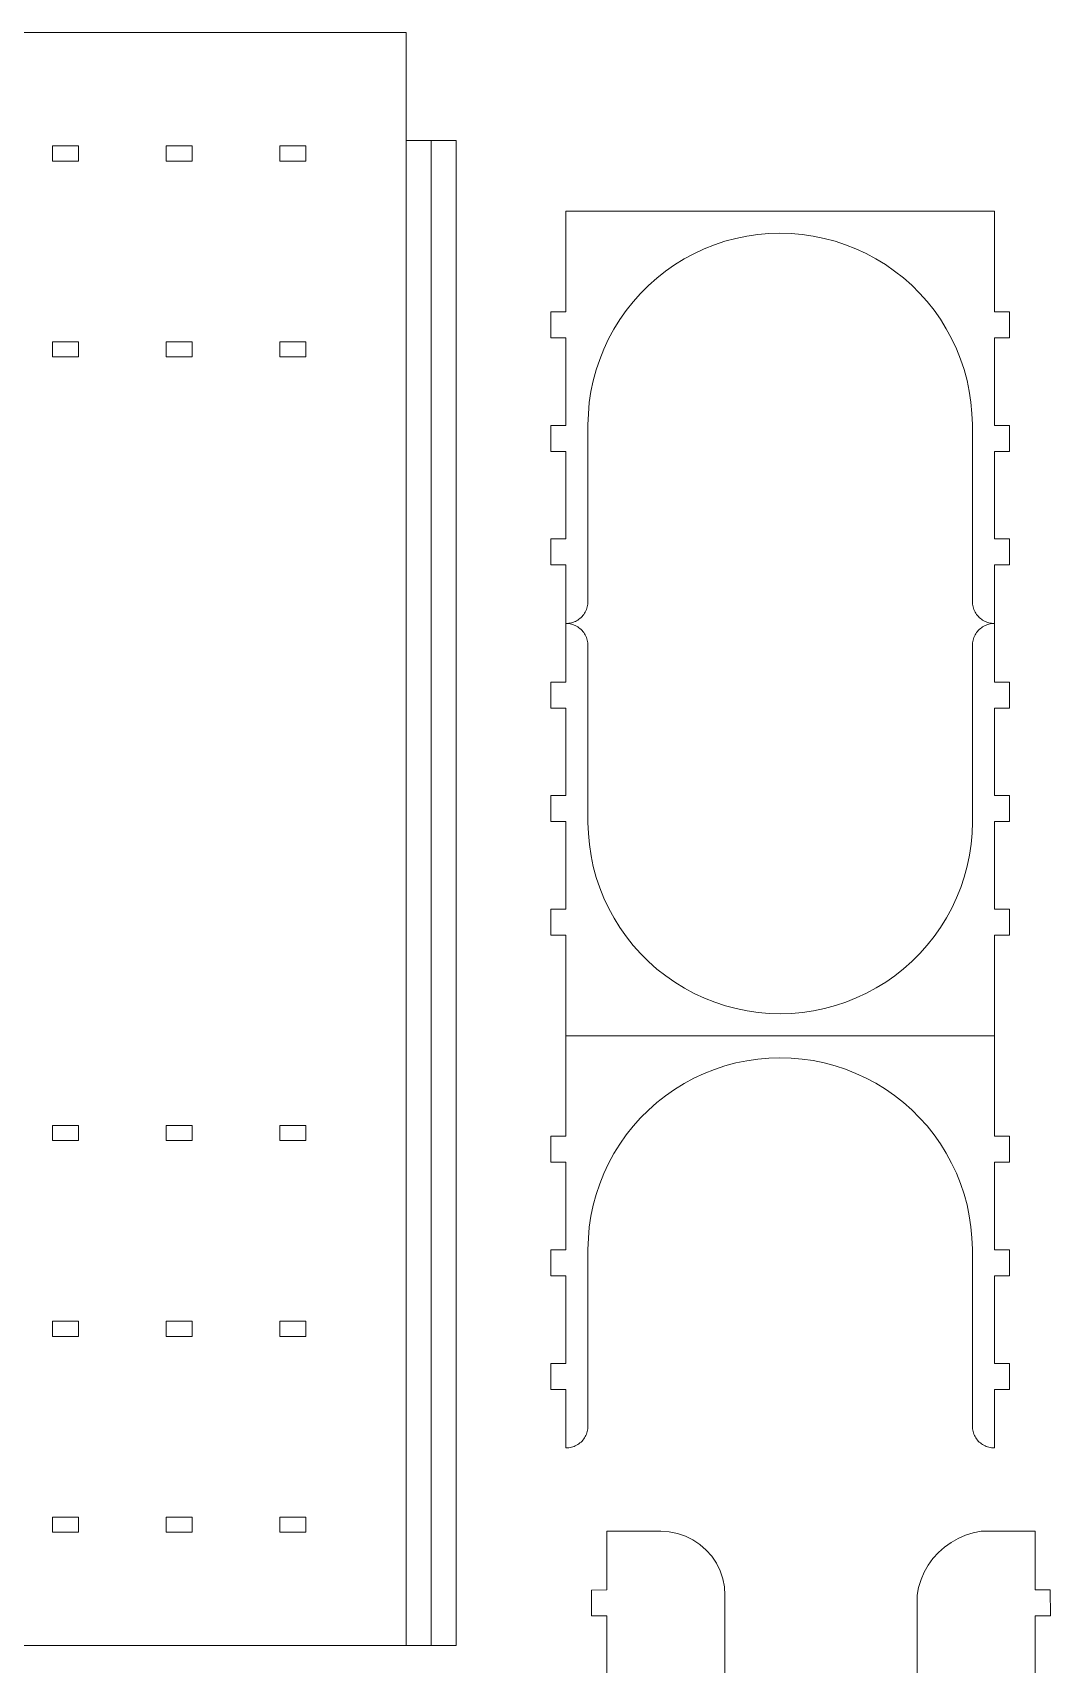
# Model space of a CAD drawing. Header units: millimetres. Extents: x 337 to 2510, y -469 to 429.
# Drawn here: x 528.8 to 730.6, y 100.5 to 424.1 of the extents above; entities that cross this region are included whole.
import ezdxf

# ---------------------------------------------------------------- set-up
doc = ezdxf.new("R2010")
doc.units = ezdxf.units.MM
doc.header["$MEASUREMENT"] = 0
doc.layers.add('Layer 1', color=7, linetype='Continuous')

msp = doc.modelspace()

# ---------------------------------------------------------------- linework, layer by layer
at = {"layer": 'Layer 1', "lineweight": 9}
for points in [[(517.9777, 424.0913), (517.9777, 424.0913), (602.9159, 424.0913), (602.9159, 424.0913)], [(602.9159, 402.6935), (602.9159, 402.6935), (602.9159, 424.0913), (602.9159, 424.0913)], [(532.7666, 398.6145), (532.7666, 398.6145), (532.7666, 401.6135), (532.7666, 401.6135)], [(532.7666, 401.6135), (532.7666, 401.6135), (537.9225, 401.6135), (537.9225, 401.6135)], [(537.9225, 401.6135), (537.9225, 401.6135), (537.9225, 398.6145), (537.9225, 398.6145)], [(555.2893, 398.6145), (555.2893, 398.6145), (555.2893, 401.6135), (555.2893, 401.6135)], [(555.2893, 401.6135), (555.2893, 401.6135), (560.4453, 401.6135), (560.4453, 401.6135)], [(560.4453, 401.6135), (560.4453, 401.6135), (560.4453, 398.6145), (560.4453, 398.6145)], [(577.8121, 401.6135), (577.8121, 401.6135), (577.8121, 398.6145), (577.8121, 398.6145)], [(582.9691, 401.6135), (582.9691, 401.6135), (577.8121, 401.6135), (577.8121, 401.6135)], [(582.9691, 398.6145), (582.9691, 398.6145), (582.9691, 401.6135), (582.9691, 401.6135)], [(602.9159, 402.6935), (602.9159, 402.6935), (607.8708, 402.6935), (607.8708, 402.6935)], [(602.9159, 104.2064), (602.9159, 104.2064), (602.9159, 402.6935), (602.9159, 402.6935)], [(607.8708, 402.6935), (607.8708, 402.6935), (612.8268, 402.6935), (612.8268, 402.6935)], [(607.8708, 104.2064), (607.8708, 104.2064), (607.8708, 402.6935), (607.8708, 402.6935)], [(612.8268, 104.2064), (612.8268, 104.2064), (612.8268, 402.6935), (612.8268, 402.6935)], [(537.9225, 398.6145), (537.9225, 398.6145), (532.7666, 398.6145), (532.7666, 398.6145)], [(560.4453, 398.6145), (560.4453, 398.6145), (555.2893, 398.6145), (555.2893, 398.6145)], [(577.8121, 398.6145), (577.8121, 398.6145), (582.9691, 398.6145), (582.9691, 398.6145)], [(634.5616, 388.6746), (634.5616, 388.6746), (634.5616, 368.7288), (634.5616, 368.7288)], [(719.4987, 388.6746), (719.4987, 388.6746), (634.5616, 388.6746), (634.5616, 388.6746)], [(719.4987, 368.7288), (719.4987, 368.7288), (719.4987, 388.6746), (719.4987, 388.6746)], [(663.9913, 382.0047), (663.9913, 382.0047), (661.9363, 381.1887), (661.9363, 381.1887)], [(666.0912, 382.7017), (666.0912, 382.7017), (663.9913, 382.0047), (663.9913, 382.0047)], [(668.2272, 383.2747), (668.2272, 383.2747), (666.0912, 382.7017), (666.0912, 382.7017)], [(670.3922, 383.7227), (670.3922, 383.7227), (668.2272, 383.2747), (668.2272, 383.2747)], [(672.5812, 384.0447), (672.5812, 384.0447), (670.3922, 383.7227), (670.3922, 383.7227)], [(674.7842, 384.2397), (674.7842, 384.2397), (672.5812, 384.0447), (672.5812, 384.0447)], [(676.9941, 384.3057), (676.9941, 384.3057), (674.7842, 384.2397), (674.7842, 384.2397)], [(679.2051, 384.2437), (679.2051, 384.2437), (676.9941, 384.3057), (676.9941, 384.3057)], [(681.4091, 384.0537), (681.4091, 384.0537), (679.2051, 384.2437), (679.2051, 384.2437)], [(683.5971, 383.7357), (683.5971, 383.7357), (681.4091, 384.0537), (681.4091, 384.0537)], [(685.764, 383.2917), (685.764, 383.2917), (683.5971, 383.7357), (683.5971, 383.7357)], [(687.901, 382.7217), (687.901, 382.7217), (685.764, 383.2917), (685.764, 383.2917)], [(690.002, 382.0297), (690.002, 382.0297), (687.901, 382.7217), (687.901, 382.7217)], [(692.059, 381.2167), (692.059, 381.2167), (690.002, 382.0297), (690.002, 382.0297)], [(657.9853, 379.2037), (657.9853, 379.2037), (656.1023, 378.0427), (656.1023, 378.0427)], [(659.9323, 380.2537), (659.9323, 380.2537), (657.9853, 379.2037), (657.9853, 379.2037)], [(661.9363, 381.1887), (661.9363, 381.1887), (659.9323, 380.2537), (659.9323, 380.2537)], [(694.065, 380.2857), (694.065, 380.2857), (692.059, 381.2167), (692.059, 381.2167)], [(696.0139, 379.2397), (696.0139, 379.2397), (694.065, 380.2857), (694.065, 380.2857)], [(697.8979, 378.0827), (697.8979, 378.0827), (696.0139, 379.2397), (696.0139, 379.2397)], [(652.5554, 375.4037), (652.5554, 375.4037), (650.9024, 373.9348), (650.9024, 373.9348)], [(654.2904, 376.7747), (654.2904, 376.7747), (652.5554, 375.4037), (652.5554, 375.4037)], [(656.1023, 378.0427), (656.1023, 378.0427), (654.2904, 376.7747), (654.2904, 376.7747)], [(699.7129, 376.8177), (699.7129, 376.8177), (697.8979, 378.0827), (697.8979, 378.0827)], [(701.4509, 375.4507), (701.4509, 375.4507), (699.7129, 376.8177), (699.7129, 376.8177)], [(703.1069, 373.9838), (703.1069, 373.9838), (701.4509, 375.4507), (701.4509, 375.4507)], [(649.3374, 372.3718), (649.3374, 372.3718), (647.8654, 370.7208), (647.8654, 370.7208)], [(650.9024, 373.9348), (650.9024, 373.9348), (649.3374, 372.3718), (649.3374, 372.3718)], [(704.6749, 372.4238), (704.6749, 372.4238), (703.1069, 373.9838), (703.1069, 373.9838)], [(706.1488, 370.7758), (706.1488, 370.7758), (704.6749, 372.4238), (704.6749, 372.4238)], [(646.4924, 368.9878), (646.4924, 368.9878), (645.2214, 367.1768), (645.2214, 367.1768)], [(647.8654, 370.7208), (647.8654, 370.7208), (646.4924, 368.9878), (646.4924, 368.9878)], [(707.5258, 369.0448), (707.5258, 369.0448), (706.1488, 370.7758), (706.1488, 370.7758)], [(708.7998, 367.2368), (708.7998, 367.2368), (707.5258, 369.0448), (707.5258, 369.0448)], [(634.5616, 368.7288), (634.5616, 368.7288), (631.5606, 368.7288), (631.5606, 368.7288)], [(645.2214, 367.1768), (645.2214, 367.1768), (644.0585, 365.2958), (644.0585, 365.2958)], [(709.9668, 365.3578), (709.9668, 365.3578), (708.7998, 367.2368), (708.7998, 367.2368)], [(719.4987, 368.7288), (719.4987, 368.7288), (722.4987, 368.7288), (722.4987, 368.7288)], [(532.7666, 359.7669), (532.7666, 359.7669), (532.7666, 362.7659), (532.7666, 362.7659)], [(532.7666, 362.7659), (532.7666, 362.7659), (537.9225, 362.7659), (537.9225, 362.7659)], [(537.9225, 362.7659), (537.9225, 362.7659), (537.9225, 359.7669), (537.9225, 359.7669)], [(555.2893, 359.7669), (555.2893, 359.7669), (555.2893, 362.7659), (555.2893, 362.7659)], [(555.2893, 362.7659), (555.2893, 362.7659), (560.4453, 362.7659), (560.4453, 362.7659)], [(560.4453, 362.7659), (560.4453, 362.7659), (560.4453, 359.7669), (560.4453, 359.7669)], [(577.8121, 362.7659), (577.8121, 362.7659), (577.8121, 359.7669), (577.8121, 359.7669)], [(582.9691, 362.7659), (582.9691, 362.7659), (577.8121, 362.7659), (577.8121, 362.7659)], [(582.9691, 359.7669), (582.9691, 359.7669), (582.9691, 362.7659), (582.9691, 362.7659)], [(634.5616, 363.5729), (634.5616, 363.5729), (631.5606, 363.5729), (631.5606, 363.5729)], [(634.5616, 363.5729), (634.5616, 363.5729), (634.5616, 346.206), (634.5616, 346.206)], [(643.0065, 363.3509), (643.0065, 363.3509), (642.0685, 361.3479), (642.0685, 361.3479)], [(644.0585, 365.2958), (644.0585, 365.2958), (643.0065, 363.3509), (643.0065, 363.3509)], [(711.0218, 363.4149), (711.0218, 363.4149), (709.9668, 365.3578), (709.9668, 365.3578)], [(711.9638, 361.4129), (711.9638, 361.4129), (711.0218, 363.4149), (711.0218, 363.4149)], [(719.4987, 346.206), (719.4987, 346.206), (719.4987, 363.5729), (719.4987, 363.5729)], [(719.4987, 363.5729), (719.4987, 363.5729), (722.4987, 363.5729), (722.4987, 363.5729)], [(537.9225, 359.7669), (537.9225, 359.7669), (532.7666, 359.7669), (532.7666, 359.7669)], [(560.4453, 359.7669), (560.4453, 359.7669), (555.2893, 359.7669), (555.2893, 359.7669)], [(577.8121, 359.7669), (577.8121, 359.7669), (582.9691, 359.7669), (582.9691, 359.7669)], [(641.2495, 359.2929), (641.2495, 359.2929), (640.5495, 357.1949), (640.5495, 357.1949)], [(642.0685, 361.3479), (642.0685, 361.3479), (641.2495, 359.2929), (641.2495, 359.2929)], [(712.7868, 359.3609), (712.7868, 359.3609), (711.9638, 361.4129), (711.9638, 361.4129)], [(713.4898, 357.2639), (713.4898, 357.2639), (712.7868, 359.3609), (712.7868, 359.3609)], [(640.5495, 357.1949), (640.5495, 357.1949), (639.9735, 355.0599), (639.9735, 355.0599)], [(714.0708, 355.1299), (714.0708, 355.1299), (713.4898, 357.2639), (713.4898, 357.2639)], [(639.5225, 352.895), (639.5225, 352.895), (639.1975, 350.707), (639.1975, 350.707)], [(639.9735, 355.0599), (639.9735, 355.0599), (639.5225, 352.895), (639.5225, 352.895)], [(714.5258, 352.965), (714.5258, 352.965), (714.0708, 355.1299), (714.0708, 355.1299)], [(714.8548, 350.778), (714.8548, 350.778), (714.5258, 352.965), (714.5258, 352.965)], [(639.1975, 350.707), (639.1975, 350.707), (639.0005, 348.504), (639.0005, 348.504)], [(715.0558, 348.576), (715.0558, 348.576), (714.8548, 350.778), (714.8548, 350.778)], [(639.0005, 348.504), (639.0005, 348.504), (638.9305, 346.293), (638.9305, 346.293)], [(638.9305, 346.293), (638.9305, 346.293), (638.9305, 311.2834), (638.9305, 311.2834)], [(715.1298, 346.365), (715.1298, 346.365), (715.0558, 348.576), (715.0558, 348.576)], [(715.1298, 311.2834), (715.1298, 311.2834), (715.1298, 346.365), (715.1298, 346.365)], [(634.5616, 346.206), (634.5616, 346.206), (631.5606, 346.206), (631.5606, 346.206)], [(719.4987, 346.206), (719.4987, 346.206), (722.4987, 346.206), (722.4987, 346.206)], [(634.5616, 341.0501), (634.5616, 341.0501), (631.5606, 341.0501), (631.5606, 341.0501)], [(634.5616, 341.0501), (634.5616, 341.0501), (634.5616, 323.6833), (634.5616, 323.6833)], [(719.4987, 323.6833), (719.4987, 323.6833), (719.4987, 341.0501), (719.4987, 341.0501)], [(719.4987, 341.0501), (719.4987, 341.0501), (722.4987, 341.0501), (722.4987, 341.0501)], [(634.5616, 323.6833), (634.5616, 323.6833), (631.5606, 323.6833), (631.5606, 323.6833)], [(719.4987, 323.6833), (719.4987, 323.6833), (722.4987, 323.6833), (722.4987, 323.6833)], [(634.5616, 318.5263), (634.5616, 318.5263), (631.5606, 318.5263), (631.5606, 318.5263)], [(634.5616, 318.5263), (634.5616, 318.5263), (634.5616, 306.9134), (634.5616, 306.9134)], [(719.4987, 318.5263), (719.4987, 318.5263), (722.4987, 318.5263), (722.4987, 318.5263)], [(719.4987, 306.9134), (719.4987, 306.9134), (719.4987, 318.5263), (719.4987, 318.5263)], [(638.8535, 310.4644), (638.8535, 310.4644), (638.8965, 310.7354), (638.8965, 310.7354)], [(638.8965, 310.7354), (638.8965, 310.7354), (638.9225, 311.0084), (638.9225, 311.0084)], [(638.9225, 311.0084), (638.9225, 311.0084), (638.9305, 311.2834), (638.9305, 311.2834)], [(715.1298, 311.2834), (715.1298, 311.2834), (715.1388, 311.0084), (715.1388, 311.0084)], [(715.1388, 311.0084), (715.1388, 311.0084), (715.1638, 310.7354), (715.1638, 310.7354)], [(715.1638, 310.7354), (715.1638, 310.7354), (715.2068, 310.4644), (715.2068, 310.4644)], [(636.4225, 307.3294), (636.4225, 307.3294), (636.6665, 307.4544), (636.6665, 307.4544)], [(636.6665, 307.4544), (636.6665, 307.4544), (636.9025, 307.5944), (636.9025, 307.5944)], [(636.9025, 307.5944), (636.9025, 307.5944), (637.1295, 307.7484), (637.1295, 307.7484)], [(637.1295, 307.7484), (637.1295, 307.7484), (637.3465, 307.9164), (637.3465, 307.9164)], [(637.3465, 307.9164), (637.3465, 307.9164), (637.5525, 308.0984), (637.5525, 308.0984)], [(637.5525, 308.0984), (637.5525, 308.0984), (637.7465, 308.2924), (637.7465, 308.2924)], [(637.7465, 308.2924), (637.7465, 308.2924), (637.9285, 308.4984), (637.9285, 308.4984)], [(637.9285, 308.4984), (637.9285, 308.4984), (638.0965, 308.7144), (638.0965, 308.7144)], [(638.0965, 308.7144), (638.0965, 308.7144), (638.2505, 308.9414), (638.2505, 308.9414)], [(638.2505, 308.9414), (638.2505, 308.9414), (638.3905, 309.1784), (638.3905, 309.1784)], [(638.3905, 309.1784), (638.3905, 309.1784), (638.5155, 309.4224), (638.5155, 309.4224)], [(638.5155, 309.4224), (638.5155, 309.4224), (638.6245, 309.6744), (638.6245, 309.6744)], [(638.6245, 309.6744), (638.6245, 309.6744), (638.7175, 309.9324), (638.7175, 309.9324)], [(638.7175, 309.9324), (638.7175, 309.9324), (638.7935, 310.1964), (638.7935, 310.1964)], [(638.7935, 310.1964), (638.7935, 310.1964), (638.8535, 310.4644), (638.8535, 310.4644)], [(715.2068, 310.4644), (715.2068, 310.4644), (715.2668, 310.1964), (715.2668, 310.1964)], [(715.2668, 310.1964), (715.2668, 310.1964), (715.3438, 309.9334), (715.3438, 309.9334)], [(715.3438, 309.9334), (715.3438, 309.9334), (715.4368, 309.6744), (715.4368, 309.6744)], [(715.4368, 309.6744), (715.4368, 309.6744), (715.5457, 309.4234), (715.5457, 309.4234)], [(715.5457, 309.4234), (715.5457, 309.4234), (715.6697, 309.1784), (715.6697, 309.1784)], [(715.6697, 309.1784), (715.6697, 309.1784), (715.8097, 308.9424), (715.8097, 308.9424)], [(715.8097, 308.9424), (715.8097, 308.9424), (715.9637, 308.7154), (715.9637, 308.7154)], [(715.9637, 308.7154), (715.9637, 308.7154), (716.1317, 308.4984), (716.1317, 308.4984)], [(716.1317, 308.4984), (716.1317, 308.4984), (716.3137, 308.2924), (716.3137, 308.2924)], [(716.3137, 308.2924), (716.3137, 308.2924), (716.5077, 308.0984), (716.5077, 308.0984)], [(716.5077, 308.0984), (716.5077, 308.0984), (716.7137, 307.9174), (716.7137, 307.9174)], [(716.7137, 307.9174), (716.7137, 307.9174), (716.9307, 307.7484), (716.9307, 307.7484)], [(716.9307, 307.7484), (716.9307, 307.7484), (717.1577, 307.5944), (717.1577, 307.5944)], [(717.1577, 307.5944), (717.1577, 307.5944), (717.3937, 307.4544), (717.3937, 307.4544)], [(717.3937, 307.4544), (717.3937, 307.4544), (717.6387, 307.3304), (717.6387, 307.3304)], [(634.5616, 306.9134), (634.5616, 306.9134), (634.8365, 306.9224), (634.8365, 306.9224)], [(634.5616, 306.9134), (634.5616, 306.9134), (634.5616, 295.3005), (634.5616, 295.3005)], [(634.8365, 306.9224), (634.8365, 306.9224), (635.1095, 306.9484), (635.1095, 306.9484)], [(635.1095, 306.8784), (635.1095, 306.8784), (634.8365, 306.9224), (634.8365, 306.9224)], [(635.1095, 306.9484), (635.1095, 306.9484), (635.3805, 306.9914), (635.3805, 306.9914)], [(635.3805, 306.8354), (635.3805, 306.8354), (635.1095, 306.8784), (635.1095, 306.8784)], [(635.3805, 306.9914), (635.3805, 306.9914), (635.6485, 307.0514), (635.6485, 307.0514)], [(635.6475, 306.7754), (635.6475, 306.7754), (635.3805, 306.8354), (635.3805, 306.8354)], [(635.9115, 306.6994), (635.9115, 306.6994), (635.6475, 306.7754), (635.6475, 306.7754)], [(635.6485, 307.0514), (635.6485, 307.0514), (635.9115, 307.1274), (635.9115, 307.1274)], [(635.9115, 307.1274), (635.9115, 307.1274), (636.1705, 307.2204), (636.1705, 307.2204)], [(636.1695, 306.6064), (636.1695, 306.6064), (635.9115, 306.6994), (635.9115, 306.6994)], [(636.4215, 306.4974), (636.4215, 306.4974), (636.1695, 306.6064), (636.1695, 306.6064)], [(636.1705, 307.2204), (636.1705, 307.2204), (636.4225, 307.3294), (636.4225, 307.3294)], [(636.6665, 306.3724), (636.6665, 306.3724), (636.4215, 306.4974), (636.4215, 306.4974)], [(636.9025, 306.2334), (636.9025, 306.2334), (636.6665, 306.3724), (636.6665, 306.3724)], [(637.1295, 306.0784), (637.1295, 306.0784), (636.9025, 306.2334), (636.9025, 306.2334)], [(637.3465, 305.9104), (637.3465, 305.9104), (637.1295, 306.0784), (637.1295, 306.0784)], [(637.5525, 305.7294), (637.5525, 305.7294), (637.3465, 305.9104), (637.3465, 305.9104)], [(637.7465, 305.5354), (637.7465, 305.5354), (637.5525, 305.7294), (637.5525, 305.7294)], [(637.9275, 305.3294), (637.9275, 305.3294), (637.7465, 305.5354), (637.7465, 305.5354)], [(638.0955, 305.1124), (638.0955, 305.1124), (637.9275, 305.3294), (637.9275, 305.3294)], [(638.2505, 304.8854), (638.2505, 304.8854), (638.0955, 305.1124), (638.0955, 305.1124)], [(638.3895, 304.6494), (638.3895, 304.6494), (638.2505, 304.8854), (638.2505, 304.8854)], [(638.5145, 304.4045), (638.5145, 304.4045), (638.3895, 304.6494), (638.3895, 304.6494)], [(638.6235, 304.1525), (638.6235, 304.1525), (638.5145, 304.4045), (638.5145, 304.4045)], [(715.5447, 304.4045), (715.5447, 304.4045), (715.4358, 304.1535), (715.4358, 304.1535)], [(715.6697, 304.6494), (715.6697, 304.6494), (715.5447, 304.4045), (715.5447, 304.4045)], [(715.8087, 304.8854), (715.8087, 304.8854), (715.6697, 304.6494), (715.6697, 304.6494)], [(715.9637, 305.1124), (715.9637, 305.1124), (715.8087, 304.8854), (715.8087, 304.8854)], [(716.1317, 305.3294), (716.1317, 305.3294), (715.9637, 305.1124), (715.9637, 305.1124)], [(716.3127, 305.5354), (716.3127, 305.5354), (716.1317, 305.3294), (716.1317, 305.3294)], [(716.5077, 305.7294), (716.5077, 305.7294), (716.3127, 305.5354), (716.3127, 305.5354)], [(716.7127, 305.9114), (716.7127, 305.9114), (716.5077, 305.7294), (716.5077, 305.7294)], [(716.9297, 306.0794), (716.9297, 306.0794), (716.7127, 305.9114), (716.7127, 305.9114)], [(717.1567, 306.2334), (717.1567, 306.2334), (716.9297, 306.0794), (716.9297, 306.0794)], [(717.3937, 306.3734), (717.3937, 306.3734), (717.1567, 306.2334), (717.1567, 306.2334)], [(717.6377, 306.4984), (717.6377, 306.4984), (717.3937, 306.3734), (717.3937, 306.3734)], [(717.8897, 306.6074), (717.8897, 306.6074), (717.6377, 306.4984), (717.6377, 306.4984)], [(717.6387, 307.3304), (717.6387, 307.3304), (717.8897, 307.2214), (717.8897, 307.2214)], [(717.8897, 307.2214), (717.8897, 307.2214), (718.1487, 307.1284), (718.1487, 307.1284)], [(718.1477, 306.7004), (718.1477, 306.7004), (717.8897, 306.6074), (717.8897, 306.6074)], [(718.4117, 306.7764), (718.4117, 306.7764), (718.1477, 306.7004), (718.1477, 306.7004)], [(718.1487, 307.1284), (718.1487, 307.1284), (718.4117, 307.0514), (718.4117, 307.0514)], [(718.4117, 307.0514), (718.4117, 307.0514), (718.6797, 306.9914), (718.6797, 306.9914)], [(718.6797, 306.8364), (718.6797, 306.8364), (718.4117, 306.7764), (718.4117, 306.7764)], [(718.6797, 306.9914), (718.6797, 306.9914), (718.9507, 306.9484), (718.9507, 306.9484)], [(719.2237, 306.9234), (719.2237, 306.9234), (718.6797, 306.8364), (718.6797, 306.8364)], [(718.9507, 306.9484), (718.9507, 306.9484), (719.2237, 306.9234), (719.2237, 306.9234)], [(719.2237, 306.9234), (719.2237, 306.9234), (719.4987, 306.9134), (719.4987, 306.9134)], [(719.4987, 295.3005), (719.4987, 295.3005), (719.4987, 306.9134), (719.4987, 306.9134)], [(638.7165, 303.8945), (638.7165, 303.8945), (638.6235, 304.1525), (638.6235, 304.1525)], [(638.7925, 303.6305), (638.7925, 303.6305), (638.7165, 303.8945), (638.7165, 303.8945)], [(638.8525, 303.3635), (638.8525, 303.3635), (638.7925, 303.6305), (638.7925, 303.6305)], [(638.8955, 303.0925), (638.8955, 303.0925), (638.8525, 303.3635), (638.8525, 303.3635)], [(638.9215, 302.8185), (638.9215, 302.8185), (638.8955, 303.0925), (638.8955, 303.0925)], [(638.9305, 302.5445), (638.9305, 302.5445), (638.9215, 302.8185), (638.9215, 302.8185)], [(638.9305, 302.5445), (638.9305, 302.5445), (638.9305, 267.4618), (638.9305, 267.4618)], [(715.1378, 302.8185), (715.1378, 302.8185), (715.1288, 302.5445), (715.1288, 302.5445)], [(715.1288, 267.5338), (715.1288, 267.5338), (715.1288, 302.5445), (715.1288, 302.5445)], [(715.1638, 303.0925), (715.1638, 303.0925), (715.1378, 302.8185), (715.1378, 302.8185)], [(715.2068, 303.3635), (715.2068, 303.3635), (715.1638, 303.0925), (715.1638, 303.0925)], [(715.2658, 303.6315), (715.2658, 303.6315), (715.2068, 303.3635), (715.2068, 303.3635)], [(715.3428, 303.8945), (715.3428, 303.8945), (715.2658, 303.6315), (715.2658, 303.6315)], [(715.4358, 304.1535), (715.4358, 304.1535), (715.3428, 303.8945), (715.3428, 303.8945)], [(634.5616, 295.3005), (634.5616, 295.3005), (631.5606, 295.3005), (631.5606, 295.3005)], [(719.4987, 295.3005), (719.4987, 295.3005), (722.4987, 295.3005), (722.4987, 295.3005)], [(634.5616, 290.1446), (634.5616, 290.1446), (631.5606, 290.1446), (631.5606, 290.1446)], [(634.5616, 290.1446), (634.5616, 290.1446), (634.5616, 272.7778), (634.5616, 272.7778)], [(719.4987, 272.7778), (719.4987, 272.7778), (719.4987, 290.1446), (719.4987, 290.1446)], [(719.4987, 290.1446), (719.4987, 290.1446), (722.4987, 290.1446), (722.4987, 290.1446)], [(634.5616, 272.7778), (634.5616, 272.7778), (631.5606, 272.7778), (631.5606, 272.7778)], [(719.4987, 272.7778), (719.4987, 272.7778), (722.4987, 272.7778), (722.4987, 272.7778)], [(634.5616, 267.6218), (634.5616, 267.6218), (631.5606, 267.6218), (631.5606, 267.6218)], [(634.5616, 267.6218), (634.5616, 267.6218), (634.5606, 250.254), (634.5606, 250.254)], [(638.9305, 267.4618), (638.9305, 267.4618), (639.0035, 265.2518), (639.0035, 265.2518)], [(715.0598, 265.3238), (715.0598, 265.3238), (715.1288, 267.5338), (715.1288, 267.5338)], [(719.4987, 250.254), (719.4987, 250.254), (719.4987, 267.6218), (719.4987, 267.6218)], [(719.4987, 267.6218), (719.4987, 267.6218), (722.4987, 267.6218), (722.4987, 267.6218)], [(639.0035, 265.2518), (639.0035, 265.2518), (639.2055, 263.0499), (639.2055, 263.0499)], [(639.2055, 263.0499), (639.2055, 263.0499), (639.5345, 260.8619), (639.5345, 260.8619)], [(714.5378, 260.9329), (714.5378, 260.9329), (714.8628, 263.1209), (714.8628, 263.1209)], [(714.8628, 263.1209), (714.8628, 263.1209), (715.0598, 265.3238), (715.0598, 265.3238)], [(639.5345, 260.8619), (639.5345, 260.8619), (639.9895, 258.6979), (639.9895, 258.6979)], [(714.0858, 258.7679), (714.0858, 258.7679), (714.5378, 260.9329), (714.5378, 260.9329)], [(639.9895, 258.6979), (639.9895, 258.6979), (640.5695, 256.5639), (640.5695, 256.5639)], [(640.5695, 256.5639), (640.5695, 256.5639), (641.2725, 254.4669), (641.2725, 254.4669)], [(712.8108, 254.5339), (712.8108, 254.5339), (713.5098, 256.6329), (713.5098, 256.6329)], [(713.5098, 256.6329), (713.5098, 256.6329), (714.0858, 258.7679), (714.0858, 258.7679)], [(641.2725, 254.4669), (641.2725, 254.4669), (642.0965, 252.414), (642.0965, 252.414)], [(711.0538, 250.477), (711.0538, 250.477), (711.9908, 252.48), (711.9908, 252.48)], [(711.9908, 252.48), (711.9908, 252.48), (712.8108, 254.5339), (712.8108, 254.5339)], [(634.5606, 250.254), (634.5606, 250.254), (631.5606, 250.254), (631.5606, 250.254)], [(642.0965, 252.414), (642.0965, 252.414), (643.0375, 250.413), (643.0375, 250.413)], [(643.0375, 250.413), (643.0375, 250.413), (644.0935, 248.469), (644.0935, 248.469)], [(710.0018, 248.532), (710.0018, 248.532), (711.0538, 250.477), (711.0538, 250.477)], [(719.4987, 250.254), (719.4987, 250.254), (722.4987, 250.254), (722.4987, 250.254)], [(644.0935, 248.469), (644.0935, 248.469), (645.2604, 246.591), (645.2604, 246.591)], [(645.2604, 246.591), (645.2604, 246.591), (646.5344, 244.783), (646.5344, 244.783)], [(707.5678, 244.84), (707.5678, 244.84), (708.8378, 246.651), (708.8378, 246.651)], [(708.8378, 246.651), (708.8378, 246.651), (710.0018, 248.532), (710.0018, 248.532)], [(634.5606, 245.098), (634.5606, 245.098), (631.5606, 245.098), (631.5606, 245.098)], [(634.5606, 245.098), (634.5606, 245.098), (634.5606, 225.1532), (634.5606, 225.1532)], [(646.5344, 244.783), (646.5344, 244.783), (647.9104, 243.0521), (647.9104, 243.0521)], [(647.9104, 243.0521), (647.9104, 243.0521), (649.3854, 241.4031), (649.3854, 241.4031)], [(704.7229, 241.4551), (704.7229, 241.4551), (706.1948, 243.1061), (706.1948, 243.1061)], [(706.1948, 243.1061), (706.1948, 243.1061), (707.5678, 244.84), (707.5678, 244.84)], [(719.4987, 225.1532), (719.4987, 225.1532), (719.4987, 245.098), (719.4987, 245.098)], [(719.4987, 245.098), (719.4987, 245.098), (722.4987, 245.098), (722.4987, 245.098)], [(649.3854, 241.4031), (649.3854, 241.4031), (650.9534, 239.8431), (650.9534, 239.8431)], [(650.9534, 239.8431), (650.9534, 239.8431), (652.6094, 238.3771), (652.6094, 238.3771)], [(701.5049, 238.4231), (701.5049, 238.4231), (703.1579, 239.8931), (703.1579, 239.8931)], [(703.1579, 239.8931), (703.1579, 239.8931), (704.7229, 241.4551), (704.7229, 241.4551)], [(652.6094, 238.3771), (652.6094, 238.3771), (654.3474, 237.0091), (654.3474, 237.0091)], [(654.3474, 237.0091), (654.3474, 237.0091), (656.1613, 235.7451), (656.1613, 235.7451)], [(697.9569, 235.7841), (697.9569, 235.7841), (699.7699, 237.0521), (699.7699, 237.0521)], [(699.7699, 237.0521), (699.7699, 237.0521), (701.5049, 238.4231), (701.5049, 238.4231)], [(656.1613, 235.7451), (656.1613, 235.7451), (658.0463, 234.5881), (658.0463, 234.5881)], [(658.0463, 234.5881), (658.0463, 234.5881), (659.9953, 233.5422), (659.9953, 233.5422)], [(659.9953, 233.5422), (659.9953, 233.5422), (662.0013, 232.6112), (662.0013, 232.6112)], [(692.124, 232.6392), (692.124, 232.6392), (694.128, 233.5742), (694.128, 233.5742)], [(694.128, 233.5742), (694.128, 233.5742), (696.0749, 234.6231), (696.0749, 234.6231)], [(696.0749, 234.6231), (696.0749, 234.6231), (697.9569, 235.7841), (697.9569, 235.7841)], [(662.0013, 232.6112), (662.0013, 232.6112), (664.0583, 231.7982), (664.0583, 231.7982)], [(664.0583, 231.7982), (664.0583, 231.7982), (666.1582, 231.1052), (666.1582, 231.1052)], [(666.1582, 231.1052), (666.1582, 231.1052), (668.2962, 230.5362), (668.2962, 230.5362)], [(668.2962, 230.5362), (668.2962, 230.5362), (670.4622, 230.0922), (670.4622, 230.0922)], [(670.4622, 230.0922), (670.4622, 230.0922), (672.6512, 229.7742), (672.6512, 229.7742)], [(672.6512, 229.7742), (672.6512, 229.7742), (674.8542, 229.5842), (674.8542, 229.5842)], [(679.2761, 229.5882), (679.2761, 229.5882), (681.4791, 229.7822), (681.4791, 229.7822)], [(681.4791, 229.7822), (681.4791, 229.7822), (683.6671, 230.1042), (683.6671, 230.1042)], [(683.6671, 230.1042), (683.6671, 230.1042), (685.833, 230.5532), (685.833, 230.5532)], [(685.833, 230.5532), (685.833, 230.5532), (687.969, 231.1262), (687.969, 231.1262)], [(687.969, 231.1262), (687.969, 231.1262), (690.068, 231.8222), (690.068, 231.8222)], [(690.068, 231.8222), (690.068, 231.8222), (692.124, 232.6392), (692.124, 232.6392)], [(674.8542, 229.5842), (674.8542, 229.5842), (677.0651, 229.5222), (677.0651, 229.5222)], [(677.0651, 229.5222), (677.0651, 229.5222), (679.2761, 229.5882), (679.2761, 229.5882)], [(634.5606, 225.1532), (634.5606, 225.1532), (634.5606, 205.2084), (634.5606, 205.2084)], [(719.4987, 225.1532), (719.4987, 225.1532), (634.5606, 225.1532), (634.5606, 225.1532)], [(719.4977, 205.2084), (719.4977, 205.2084), (719.4987, 225.1532), (719.4987, 225.1532)], [(670.3922, 220.2013), (670.3922, 220.2013), (668.2262, 219.7533), (668.2262, 219.7533)], [(672.5802, 220.5233), (672.5802, 220.5233), (670.3922, 220.2013), (670.3922, 220.2013)], [(674.7832, 220.7183), (674.7832, 220.7183), (672.5802, 220.5233), (672.5802, 220.5233)], [(676.9931, 220.7843), (676.9931, 220.7843), (674.7832, 220.7183), (674.7832, 220.7183)], [(679.2041, 220.7223), (679.2041, 220.7223), (676.9931, 220.7843), (676.9931, 220.7843)], [(681.4081, 220.5323), (681.4081, 220.5323), (679.2041, 220.7223), (679.2041, 220.7223)], [(683.5971, 220.2143), (683.5971, 220.2143), (681.4081, 220.5323), (681.4081, 220.5323)], [(685.763, 219.7703), (685.763, 219.7703), (683.5971, 220.2143), (683.5971, 220.2143)], [(661.9353, 217.6673), (661.9353, 217.6673), (659.9313, 216.7323), (659.9313, 216.7323)], [(663.9903, 218.4833), (663.9903, 218.4833), (661.9353, 217.6673), (661.9353, 217.6673)], [(666.0902, 219.1803), (666.0902, 219.1803), (663.9903, 218.4833), (663.9903, 218.4833)], [(668.2262, 219.7533), (668.2262, 219.7533), (666.0902, 219.1803), (666.0902, 219.1803)], [(687.9, 219.2003), (687.9, 219.2003), (685.763, 219.7703), (685.763, 219.7703)], [(690.001, 218.5083), (690.001, 218.5083), (687.9, 219.2003), (687.9, 219.2003)], [(692.058, 217.6953), (692.058, 217.6953), (690.001, 218.5083), (690.001, 218.5083)], [(694.064, 216.7643), (694.064, 216.7643), (692.058, 217.6953), (692.058, 217.6953)], [(656.1013, 214.5223), (656.1013, 214.5223), (654.2894, 213.2544), (654.2894, 213.2544)], [(657.9843, 215.6823), (657.9843, 215.6823), (656.1013, 214.5223), (656.1013, 214.5223)], [(659.9313, 216.7323), (659.9313, 216.7323), (657.9843, 215.6823), (657.9843, 215.6823)], [(696.0129, 215.7183), (696.0129, 215.7183), (694.064, 216.7643), (694.064, 216.7643)], [(697.8969, 214.5613), (697.8969, 214.5613), (696.0129, 215.7183), (696.0129, 215.7183)], [(699.7119, 213.2964), (699.7119, 213.2964), (697.8969, 214.5613), (697.8969, 214.5613)], [(650.9014, 210.4134), (650.9014, 210.4134), (649.3364, 208.8504), (649.3364, 208.8504)], [(652.5544, 211.8824), (652.5544, 211.8824), (650.9014, 210.4134), (650.9014, 210.4134)], [(654.2894, 213.2544), (654.2894, 213.2544), (652.5544, 211.8824), (652.5544, 211.8824)], [(701.4499, 211.9294), (701.4499, 211.9294), (699.7119, 213.2964), (699.7119, 213.2964)], [(703.1059, 210.4624), (703.1059, 210.4624), (701.4499, 211.9294), (701.4499, 211.9294)], [(704.6739, 208.9024), (704.6739, 208.9024), (703.1059, 210.4624), (703.1059, 210.4624)], [(532.7666, 204.3804), (532.7666, 204.3804), (532.7666, 207.3794), (532.7666, 207.3794)], [(532.7666, 207.3794), (532.7666, 207.3794), (537.9225, 207.3794), (537.9225, 207.3794)], [(537.9225, 207.3794), (537.9225, 207.3794), (537.9225, 204.3804), (537.9225, 204.3804)], [(555.2893, 204.3804), (555.2893, 204.3804), (555.2893, 207.3794), (555.2893, 207.3794)], [(555.2893, 207.3794), (555.2893, 207.3794), (560.4453, 207.3794), (560.4453, 207.3794)], [(560.4453, 207.3794), (560.4453, 207.3794), (560.4453, 204.3804), (560.4453, 204.3804)], [(582.9691, 207.3804), (582.9691, 207.3804), (577.8121, 207.3804), (577.8121, 207.3804)], [(577.8121, 207.3804), (577.8121, 207.3804), (577.8121, 204.3804), (577.8121, 204.3804)], [(582.9691, 204.3804), (582.9691, 204.3804), (582.9691, 207.3804), (582.9691, 207.3804)], [(647.8644, 207.1994), (647.8644, 207.1994), (646.4914, 205.4664), (646.4914, 205.4664)], [(649.3364, 208.8504), (649.3364, 208.8504), (647.8644, 207.1994), (647.8644, 207.1994)], [(706.1478, 207.2544), (706.1478, 207.2544), (704.6739, 208.9024), (704.6739, 208.9024)], [(707.5248, 205.5234), (707.5248, 205.5234), (706.1478, 207.2544), (706.1478, 207.2544)], [(537.9225, 204.3804), (537.9225, 204.3804), (532.7666, 204.3804), (532.7666, 204.3804)], [(560.4453, 204.3804), (560.4453, 204.3804), (555.2893, 204.3804), (555.2893, 204.3804)], [(577.8121, 204.3804), (577.8121, 204.3804), (582.9691, 204.3804), (582.9691, 204.3804)], [(634.5606, 205.2084), (634.5606, 205.2084), (631.5606, 205.2084), (631.5606, 205.2084)], [(646.4914, 205.4664), (646.4914, 205.4664), (645.2204, 203.6555), (645.2204, 203.6555)], [(708.7988, 203.7155), (708.7988, 203.7155), (707.5248, 205.5234), (707.5248, 205.5234)], [(719.4977, 205.2084), (719.4977, 205.2084), (722.4987, 205.2074), (722.4987, 205.2074)], [(644.0575, 201.7745), (644.0575, 201.7745), (643.0055, 199.8295), (643.0055, 199.8295)], [(645.2204, 203.6555), (645.2204, 203.6555), (644.0575, 201.7745), (644.0575, 201.7745)], [(709.9658, 201.8365), (709.9658, 201.8365), (708.7988, 203.7155), (708.7988, 203.7155)], [(711.0218, 199.8935), (711.0218, 199.8935), (709.9658, 201.8365), (709.9658, 201.8365)], [(634.5606, 200.0515), (634.5606, 200.0515), (631.5606, 200.0515), (631.5606, 200.0515)], [(634.5606, 200.0515), (634.5606, 200.0515), (634.5606, 182.6847), (634.5606, 182.6847)], [(642.0675, 197.8265), (642.0675, 197.8265), (641.2485, 195.7715), (641.2485, 195.7715)], [(643.0055, 199.8295), (643.0055, 199.8295), (642.0675, 197.8265), (642.0675, 197.8265)], [(711.9628, 197.8915), (711.9628, 197.8915), (711.0218, 199.8935), (711.0218, 199.8935)], [(712.7858, 195.8395), (712.7858, 195.8395), (711.9628, 197.8915), (711.9628, 197.8915)], [(719.4977, 182.6847), (719.4977, 182.6847), (719.4977, 200.0515), (719.4977, 200.0515)], [(719.4977, 200.0515), (719.4977, 200.0515), (722.4987, 200.0515), (722.4987, 200.0515)], [(641.2485, 195.7715), (641.2485, 195.7715), (640.5495, 193.6736), (640.5495, 193.6736)], [(713.4888, 193.7425), (713.4888, 193.7425), (712.7858, 195.8395), (712.7858, 195.8395)], [(639.9725, 191.5386), (639.9725, 191.5386), (639.5215, 189.3736), (639.5215, 189.3736)], [(640.5495, 193.6736), (640.5495, 193.6736), (639.9725, 191.5386), (639.9725, 191.5386)], [(714.0698, 191.6086), (714.0698, 191.6086), (713.4888, 193.7425), (713.4888, 193.7425)], [(714.5248, 189.4436), (714.5248, 189.4436), (714.0698, 191.6086), (714.0698, 191.6086)], [(639.5215, 189.3736), (639.5215, 189.3736), (639.1965, 187.1856), (639.1965, 187.1856)], [(714.8538, 187.2566), (714.8538, 187.2566), (714.5248, 189.4436), (714.5248, 189.4436)], [(638.9995, 184.9826), (638.9995, 184.9826), (638.9305, 182.7717), (638.9305, 182.7717)], [(639.1965, 187.1856), (639.1965, 187.1856), (638.9995, 184.9826), (638.9995, 184.9826)], [(715.0558, 185.0546), (715.0558, 185.0546), (714.8538, 187.2566), (714.8538, 187.2566)], [(715.1288, 182.8437), (715.1288, 182.8437), (715.0558, 185.0546), (715.0558, 185.0546)], [(634.5606, 182.6847), (634.5606, 182.6847), (631.5606, 182.6847), (631.5606, 182.6847)], [(638.9305, 182.7717), (638.9305, 182.7717), (638.9305, 147.762), (638.9305, 147.762)], [(715.1288, 147.762), (715.1288, 147.762), (715.1288, 182.8437), (715.1288, 182.8437)], [(719.4977, 182.6847), (719.4977, 182.6847), (722.4987, 182.6847), (722.4987, 182.6847)], [(634.5606, 177.5287), (634.5606, 177.5287), (631.5606, 177.5287), (631.5606, 177.5287)], [(634.5606, 177.5287), (634.5606, 177.5287), (634.5606, 160.1619), (634.5606, 160.1619)], [(719.4977, 160.1619), (719.4977, 160.1619), (719.4977, 177.5287), (719.4977, 177.5287)], [(719.4977, 177.5287), (719.4977, 177.5287), (722.4987, 177.5287), (722.4987, 177.5287)], [(537.9225, 168.5318), (537.9225, 168.5318), (532.7666, 168.5318), (532.7666, 168.5318)], [(532.7666, 168.5318), (532.7666, 168.5318), (532.7666, 165.5328), (532.7666, 165.5328)], [(537.9225, 165.5328), (537.9225, 165.5328), (537.9225, 168.5318), (537.9225, 168.5318)], [(560.4453, 168.5318), (560.4453, 168.5318), (555.2893, 168.5318), (555.2893, 168.5318)], [(555.2893, 168.5318), (555.2893, 168.5318), (555.2893, 165.5328), (555.2893, 165.5328)], [(560.4453, 165.5328), (560.4453, 165.5328), (560.4453, 168.5318), (560.4453, 168.5318)], [(577.8121, 168.5328), (577.8121, 168.5328), (577.8121, 165.5328), (577.8121, 165.5328)], [(582.9691, 168.5328), (582.9691, 168.5328), (577.8121, 168.5328), (577.8121, 168.5328)], [(582.9691, 165.5328), (582.9691, 165.5328), (582.9691, 168.5328), (582.9691, 168.5328)], [(532.7666, 165.5328), (532.7666, 165.5328), (537.9225, 165.5328), (537.9225, 165.5328)], [(555.2893, 165.5328), (555.2893, 165.5328), (560.4453, 165.5328), (560.4453, 165.5328)], [(577.8121, 165.5328), (577.8121, 165.5328), (582.9691, 165.5328), (582.9691, 165.5328)], [(634.5606, 160.1619), (634.5606, 160.1619), (631.5606, 160.1619), (631.5606, 160.1619)], [(719.4977, 160.1619), (719.4977, 160.1619), (722.4987, 160.1619), (722.4987, 160.1619)], [(634.5606, 155.0049), (634.5606, 155.0049), (631.5606, 155.0049), (631.5606, 155.0049)], [(634.5606, 155.0049), (634.5606, 155.0049), (634.5606, 143.392), (634.5606, 143.392)], [(719.4977, 155.0049), (719.4977, 155.0049), (722.4987, 155.0049), (722.4987, 155.0049)], [(719.4977, 143.392), (719.4977, 143.392), (719.4977, 155.0049), (719.4977, 155.0049)], [(638.2495, 145.42), (638.2495, 145.42), (638.3895, 145.657), (638.3895, 145.657)], [(638.3895, 145.657), (638.3895, 145.657), (638.5145, 145.901), (638.5145, 145.901)], [(638.5145, 145.901), (638.5145, 145.901), (638.6235, 146.153), (638.6235, 146.153)], [(638.6235, 146.153), (638.6235, 146.153), (638.7165, 146.411), (638.7165, 146.411)], [(638.7165, 146.411), (638.7165, 146.411), (638.7925, 146.675), (638.7925, 146.675)], [(638.7925, 146.675), (638.7925, 146.675), (638.8525, 146.943), (638.8525, 146.943)], [(638.8525, 146.943), (638.8525, 146.943), (638.8955, 147.214), (638.8955, 147.214)], [(638.8955, 147.214), (638.8955, 147.214), (638.9215, 147.487), (638.9215, 147.487)], [(638.9215, 147.487), (638.9215, 147.487), (638.9305, 147.762), (638.9305, 147.762)], [(715.1288, 147.762), (715.1288, 147.762), (715.1378, 147.487), (715.1378, 147.487)], [(715.1378, 147.487), (715.1378, 147.487), (715.1628, 147.214), (715.1628, 147.214)], [(715.1628, 147.214), (715.1628, 147.214), (715.2058, 146.943), (715.2058, 146.943)], [(715.2058, 146.943), (715.2058, 146.943), (715.2658, 146.675), (715.2658, 146.675)], [(715.2658, 146.675), (715.2658, 146.675), (715.3428, 146.412), (715.3428, 146.412)], [(715.3428, 146.412), (715.3428, 146.412), (715.4358, 146.153), (715.4358, 146.153)], [(715.4358, 146.153), (715.4358, 146.153), (715.5447, 145.902), (715.5447, 145.902)], [(715.5447, 145.902), (715.5447, 145.902), (715.6687, 145.657), (715.6687, 145.657)], [(715.6687, 145.657), (715.6687, 145.657), (715.8087, 145.421), (715.8087, 145.421)], [(634.5606, 143.392), (634.5606, 143.392), (634.8355, 143.401), (634.8355, 143.401)], [(634.8355, 143.401), (634.8355, 143.401), (635.1085, 143.427), (635.1085, 143.427)], [(635.1085, 143.427), (635.1085, 143.427), (635.3795, 143.47), (635.3795, 143.47)], [(635.3795, 143.47), (635.3795, 143.47), (635.6475, 143.53), (635.6475, 143.53)], [(635.6475, 143.53), (635.6475, 143.53), (635.9105, 143.606), (635.9105, 143.606)], [(635.9105, 143.606), (635.9105, 143.606), (636.1695, 143.699), (636.1695, 143.699)], [(636.1695, 143.699), (636.1695, 143.699), (636.4215, 143.808), (636.4215, 143.808)], [(636.4215, 143.808), (636.4215, 143.808), (636.6655, 143.933), (636.6655, 143.933)], [(636.6655, 143.933), (636.6655, 143.933), (636.9015, 144.073), (636.9015, 144.073)], [(636.9015, 144.073), (636.9015, 144.073), (637.1285, 144.227), (637.1285, 144.227)], [(637.1285, 144.227), (637.1285, 144.227), (637.3455, 144.395), (637.3455, 144.395)], [(637.3455, 144.395), (637.3455, 144.395), (637.5515, 144.577), (637.5515, 144.577)], [(637.5515, 144.577), (637.5515, 144.577), (637.7455, 144.771), (637.7455, 144.771)], [(637.7455, 144.771), (637.7455, 144.771), (637.9275, 144.977), (637.9275, 144.977)], [(637.9275, 144.977), (637.9275, 144.977), (638.0955, 145.193), (638.0955, 145.193)], [(638.0955, 145.193), (638.0955, 145.193), (638.2495, 145.42), (638.2495, 145.42)], [(715.8087, 145.421), (715.8087, 145.421), (715.9627, 145.194), (715.9627, 145.194)], [(715.9627, 145.194), (715.9627, 145.194), (716.1317, 144.977), (716.1317, 144.977)], [(716.1317, 144.977), (716.1317, 144.977), (716.3127, 144.771), (716.3127, 144.771)], [(716.3127, 144.771), (716.3127, 144.771), (716.5067, 144.577), (716.5067, 144.577)], [(716.5067, 144.577), (716.5067, 144.577), (716.7127, 144.396), (716.7127, 144.396)], [(716.7127, 144.396), (716.7127, 144.396), (716.9297, 144.227), (716.9297, 144.227)], [(716.9297, 144.227), (716.9297, 144.227), (717.1567, 144.073), (717.1567, 144.073)], [(717.1567, 144.073), (717.1567, 144.073), (717.3927, 143.933), (717.3927, 143.933)], [(717.3927, 143.933), (717.3927, 143.933), (717.6377, 143.809), (717.6377, 143.809)], [(717.6377, 143.809), (717.6377, 143.809), (717.8897, 143.7), (717.8897, 143.7)], [(717.8897, 143.7), (717.8897, 143.7), (718.1477, 143.607), (718.1477, 143.607)], [(718.1477, 143.607), (718.1477, 143.607), (718.4107, 143.53), (718.4107, 143.53)], [(718.4107, 143.53), (718.4107, 143.53), (718.6787, 143.47), (718.6787, 143.47)], [(718.6787, 143.47), (718.6787, 143.47), (718.9497, 143.427), (718.9497, 143.427)], [(718.9497, 143.427), (718.9497, 143.427), (719.2227, 143.402), (719.2227, 143.402)], [(719.2227, 143.402), (719.2227, 143.402), (719.4977, 143.392), (719.4977, 143.392)], [(537.9225, 129.6842), (537.9225, 129.6842), (532.7666, 129.6842), (532.7666, 129.6842)], [(532.7666, 129.6842), (532.7666, 129.6842), (532.7666, 126.6852), (532.7666, 126.6852)], [(537.9225, 126.6852), (537.9225, 126.6852), (537.9225, 129.6842), (537.9225, 129.6842)], [(555.2893, 129.6842), (555.2893, 129.6842), (560.4453, 129.6842), (560.4453, 129.6842)], [(555.2893, 126.6852), (555.2893, 126.6852), (555.2893, 129.6842), (555.2893, 129.6842)], [(560.4453, 129.6842), (560.4453, 129.6842), (560.4453, 126.6852), (560.4453, 126.6852)], [(577.8121, 129.6852), (577.8121, 129.6852), (577.8121, 126.6852), (577.8121, 126.6852)], [(582.9691, 129.6852), (582.9691, 129.6852), (577.8121, 129.6852), (577.8121, 129.6852)], [(582.9691, 126.6852), (582.9691, 126.6852), (582.9691, 129.6852), (582.9691, 129.6852)], [(532.7666, 126.6852), (532.7666, 126.6852), (537.9225, 126.6852), (537.9225, 126.6852)], [(560.4453, 126.6852), (560.4453, 126.6852), (555.2893, 126.6852), (555.2893, 126.6852)], [(577.8121, 126.6852), (577.8121, 126.6852), (582.9691, 126.6852), (582.9691, 126.6852)], [(653.3764, 126.8802), (653.3764, 126.8802), (642.6575, 126.8792), (642.6575, 126.8792)], [(642.6575, 126.8792), (642.6575, 126.8792), (642.6575, 115.2663), (642.6575, 115.2663)], [(655.0333, 126.7712), (655.0333, 126.7712), (653.3764, 126.8802), (653.3764, 126.8802)], [(656.6633, 126.4472), (656.6633, 126.4472), (655.0333, 126.7712), (655.0333, 126.7712)], [(658.2363, 125.9132), (658.2363, 125.9132), (656.6633, 126.4472), (656.6633, 126.4472)], [(713.7658, 126.0982), (713.7658, 126.0982), (715.2988, 126.5732), (715.2988, 126.5732)], [(715.2988, 126.5732), (715.2988, 126.5732), (716.8757, 126.8802), (716.8757, 126.8802)], [(727.5936, 126.8792), (727.5936, 126.8792), (716.8757, 126.8802), (716.8757, 126.8802)], [(727.5936, 115.2663), (727.5936, 115.2663), (727.5936, 126.8792), (727.5936, 126.8792)], [(659.7263, 125.1782), (659.7263, 125.1782), (658.2363, 125.9132), (658.2363, 125.9132)], [(661.1073, 124.2552), (661.1073, 124.2552), (659.7263, 125.1782), (659.7263, 125.1782)], [(662.3563, 123.1602), (662.3563, 123.1602), (661.1073, 124.2552), (661.1073, 124.2552)], [(663.4513, 121.9113), (663.4513, 121.9113), (662.3563, 123.1602), (662.3563, 123.1602)], [(708.3968, 122.6583), (708.3968, 122.6583), (709.5918, 123.7312), (709.5918, 123.7312)], [(709.5918, 123.7312), (709.5918, 123.7312), (710.8948, 124.6692), (710.8948, 124.6692)], [(710.8948, 124.6692), (710.8948, 124.6692), (712.2918, 125.4612), (712.2918, 125.4612)], [(712.2918, 125.4612), (712.2918, 125.4612), (713.7658, 126.0982), (713.7658, 126.0982)], [(664.3743, 120.5303), (664.3743, 120.5303), (663.4513, 121.9113), (663.4513, 121.9113)], [(665.1092, 119.0403), (665.1092, 119.0403), (664.3743, 120.5303), (664.3743, 120.5303)], [(705.5938, 118.7633), (705.5938, 118.7633), (706.3858, 120.1603), (706.3858, 120.1603)], [(706.3858, 120.1603), (706.3858, 120.1603), (707.3238, 121.4633), (707.3238, 121.4633)], [(707.3238, 121.4633), (707.3238, 121.4633), (708.3968, 122.6583), (708.3968, 122.6583)], [(665.6432, 117.4673), (665.6432, 117.4673), (665.1092, 119.0403), (665.1092, 119.0403)], [(665.9672, 115.8373), (665.9672, 115.8373), (665.6432, 117.4673), (665.6432, 117.4673)], [(704.4819, 115.7563), (704.4819, 115.7563), (704.9569, 117.2893), (704.9569, 117.2893)], [(704.9569, 117.2893), (704.9569, 117.2893), (705.5938, 118.7633), (705.5938, 118.7633)], [(666.0762, 114.1803), (666.0762, 114.1803), (665.9672, 115.8373), (665.9672, 115.8373)], [(666.0762, 86.9906), (666.0762, 86.9906), (666.0762, 114.1803), (666.0762, 114.1803)], [(704.1749, 114.1793), (704.1749, 114.1793), (704.4819, 115.7563), (704.4819, 115.7563)], [(704.1749, 86.9906), (704.1749, 86.9906), (704.1749, 114.1793), (704.1749, 114.1793)], [(727.5936, 115.2663), (727.5936, 115.2663), (730.5856, 115.2663), (730.5856, 115.2663)], [(642.6575, 110.1104), (642.6575, 110.1104), (639.6275, 110.1104), (639.6275, 110.1104)], [(642.6575, 110.1104), (642.6575, 110.1104), (642.6565, 92.7436), (642.6565, 92.7436)], [(727.5936, 92.7436), (727.5936, 92.7436), (727.5936, 110.1104), (727.5936, 110.1104)], [(517.9777, 104.2064), (517.9777, 104.2064), (602.9159, 104.2064), (602.9159, 104.2064)], [(602.9159, 104.2064), (602.9159, 104.2064), (607.8708, 104.2064), (607.8708, 104.2064)], [(607.8708, 104.2064), (607.8708, 104.2064), (612.8268, 104.2064), (612.8268, 104.2064)]]:
    msp.add_open_spline(points, degree=3, dxfattribs=at)
at = {"layer": 'Layer 1', "color": 250, "lineweight": 18}
for points in [[(631.5606, 363.5729), (631.5606, 363.5729), (631.5606, 368.7288), (631.5606, 368.7288)], [(722.4987, 368.7288), (722.4987, 368.7288), (722.4987, 363.5729), (722.4987, 363.5729)], [(631.5606, 341.0501), (631.5606, 341.0501), (631.5606, 346.206), (631.5606, 346.206)], [(722.4987, 346.206), (722.4987, 346.206), (722.4987, 341.0501), (722.4987, 341.0501)], [(631.5606, 318.5263), (631.5606, 318.5263), (631.5606, 323.6833), (631.5606, 323.6833)], [(722.4987, 323.6833), (722.4987, 323.6833), (722.4987, 318.5263), (722.4987, 318.5263)], [(631.5606, 290.1446), (631.5606, 290.1446), (631.5606, 295.3005), (631.5606, 295.3005)], [(722.4987, 295.3005), (722.4987, 295.3005), (722.4987, 290.1446), (722.4987, 290.1446)], [(631.5606, 267.6218), (631.5606, 267.6218), (631.5606, 272.7778), (631.5606, 272.7778)], [(722.4987, 272.7778), (722.4987, 272.7778), (722.4987, 267.6218), (722.4987, 267.6218)], [(631.5606, 245.098), (631.5606, 245.098), (631.5606, 250.254), (631.5606, 250.254)], [(722.4987, 250.254), (722.4987, 250.254), (722.4987, 245.098), (722.4987, 245.098)], [(631.5606, 200.0515), (631.5606, 200.0515), (631.5606, 205.2084), (631.5606, 205.2084)], [(722.4987, 205.2074), (722.4987, 205.2074), (722.4987, 200.0515), (722.4987, 200.0515)], [(631.5606, 177.5287), (631.5606, 177.5287), (631.5606, 182.6847), (631.5606, 182.6847)], [(722.4987, 182.6847), (722.4987, 182.6847), (722.4987, 177.5287), (722.4987, 177.5287)], [(631.5606, 155.0049), (631.5606, 155.0049), (631.5606, 160.1619), (631.5606, 160.1619)], [(722.4987, 160.1619), (722.4987, 160.1619), (722.4987, 155.0049), (722.4987, 155.0049)]]:
    msp.add_open_spline(points, degree=3, dxfattribs=at)
at = {"layer": 'Layer 1', "lineweight": 9}
for points in [[(642.6575, 115.2663), (642.6575, 115.2663), (639.6315, 115.2273), (639.6315, 115.2273), (639.6315, 115.2273), (639.6315, 115.2273), (639.6315, 115.2273), (639.6315, 115.2273), (639.6315, 115.2273), (639.6315, 115.2273), (639.6275, 110.1124), (639.6275, 110.1124)], [(727.5936, 110.1104), (727.5936, 110.1104), (730.5896, 110.1134), (730.5896, 110.1134), (730.5896, 110.1134), (730.5896, 110.1134), (730.5896, 110.1134), (730.5896, 110.1134), (730.5896, 110.1134), (730.5896, 110.1134), (730.5856, 115.2353), (730.5856, 115.2353)]]:
    msp.add_open_spline(points, degree=3, knots=[0, 0, 0, 0, 0.25, 0.25, 0.25, 0.25, 0.5, 0.5, 0.5, 0.5, 1, 1, 1, 1], dxfattribs=at)

doc.saveas('drawing.dxf')
